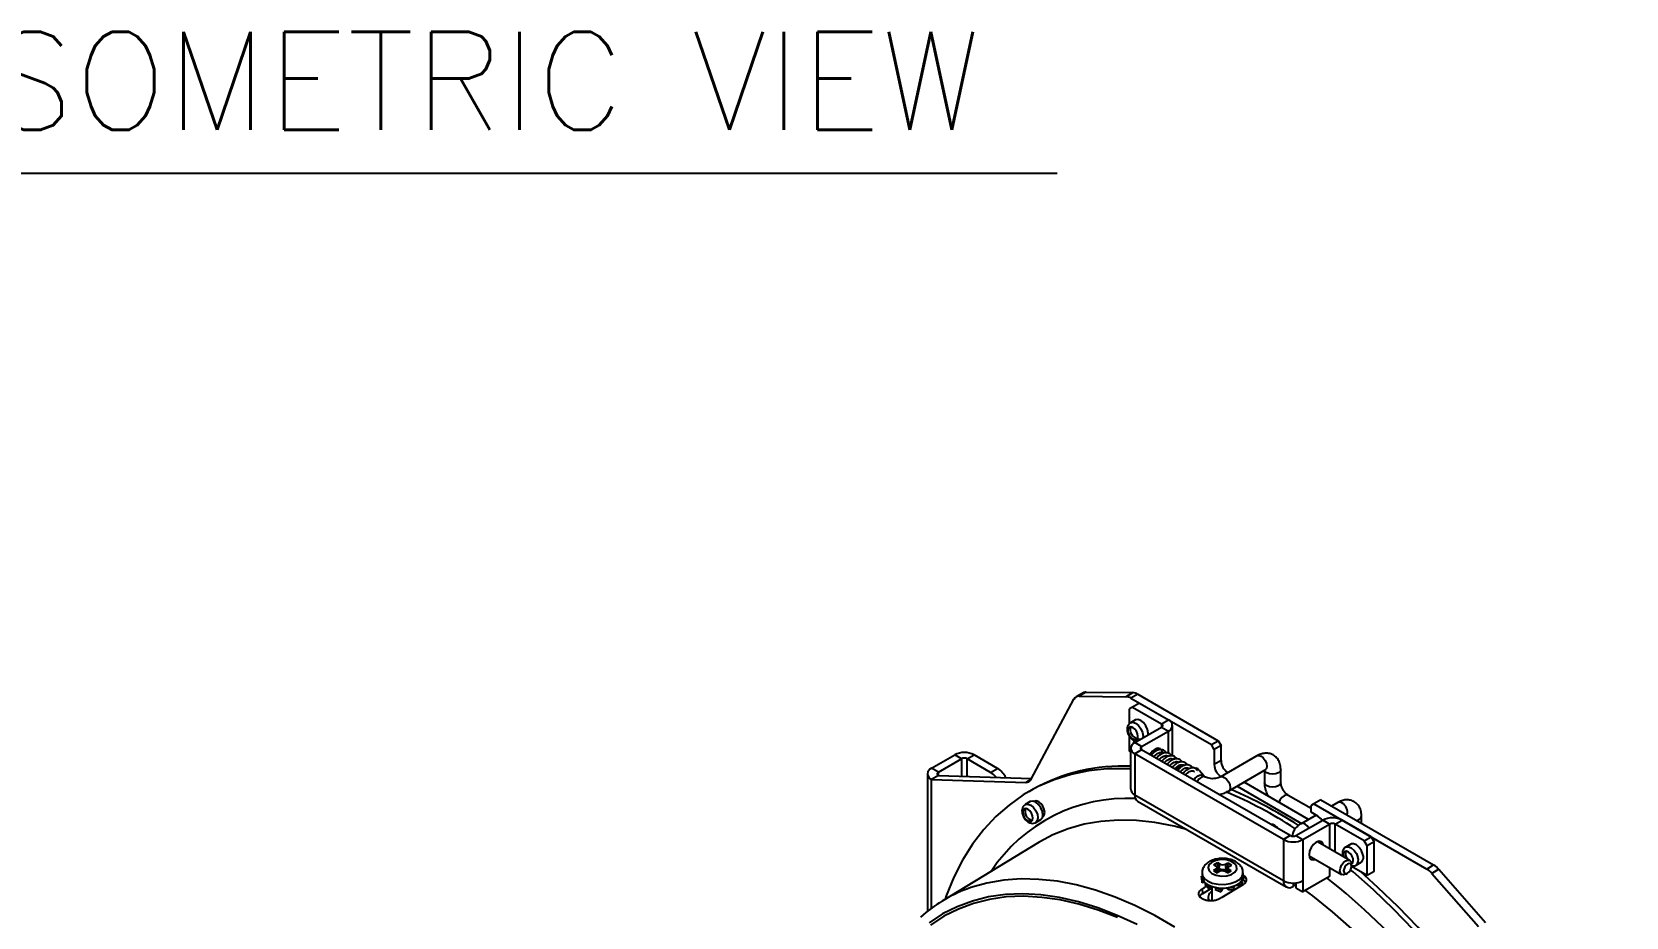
# Model space of a CAD drawing. Extents: x 7 to 113, y 1 to 87.
# Drawn here: x 19.98 to 32.19, y 16.7 to 23.47 of the extents above; entities that cross this region are included whole.
import ezdxf
from ezdxf.enums import TextEntityAlignment as Align

# ---------------------------------------------------------------- set-up
doc = ezdxf.new("R2010")
doc.units = 0
doc.header["$MEASUREMENT"] = 0
doc.layers.add('OBJECT', color=7, linetype='CONTINUOUS')
doc.styles.get("Standard").update_dxf_attribs({"font": 'SIMPLEX'})

msp = doc.modelspace()

# ---------------------------------------------------------------- linework, layer by layer
at = {"layer": 'OBJECT', "color": 1}
msp.add_line((16.728, 22.394), (27.832, 22.394), dxfattribs=at)
at = {"layer": 'OBJECT'}
for p, q in [((27.633, 17.754), (27.96, 18.366)), ((28.03, 18.415), (27.977, 18.384)), ((28.054, 18.421), (28.001, 18.39)), ((28.001, 18.39), (28.357, 18.386)), ((28.054, 18.421), (28.41, 18.417)), ((28.357, 18.386), (28.41, 18.417)), ((28.408, 18.307), (28.386, 18.294)), ((28.449, 18.405), (28.396, 18.374)), ((28.396, 18.374), (29.012, 18.019)), ((28.461, 18.337), (28.408, 18.307)), ((28.408, 18.307), (28.63, 18.178)), ((28.449, 18.405), (29.065, 18.049)), ((28.461, 18.337), (28.683, 18.209)), ((28.386, 18.182), (28.386, 18.294)), ((28.431, 18.209), (28.392, 18.186)), ((28.63, 18.178), (28.683, 18.209)), ((28.386, 17.968), (28.386, 18.081)), ((28.425, 18.035), (28.63, 18.154)), ((28.478, 18.004), (28.683, 18.123)), ((28.489, 18.085), (28.488, 18.071)), ((28.63, 18.178), (28.63, 18.154)), ((28.63, 18.154), (28.683, 18.123)), ((28.683, 17.953), (28.683, 18.123)), ((28.714, 17.933), (28.714, 18.166)), ((26.87, 17.839), (27.047, 17.941)), ((27.1, 17.91), (27.047, 17.941)), ((27.142, 17.91), (27.195, 17.941)), ((27.375, 17.837), (27.195, 17.941)), ((28.394, 17.963), (28.386, 17.968)), ((28.394, 17.992), (28.394, 17.678)), ((28.478, 18.004), (28.425, 18.035)), ((28.478, 17.98), (28.425, 17.949)), ((29.563, 17.292), (28.425, 17.949)), ((28.425, 17.949), (28.425, 17.635)), ((28.443, 18.052), (28.428, 18.044)), ((28.478, 17.98), (28.478, 18.004)), ((29.616, 17.323), (28.478, 17.98)), ((28.607, 17.978), (28.589, 17.989)), ((28.647, 17.955), (28.631, 17.964)), ((29.012, 18.019), (29.065, 18.049)), ((29.033, 17.982), (29.012, 18.019)), ((29.086, 18.013), (29.033, 17.982)), ((29.033, 17.982), (29.033, 17.866)), ((29.065, 18.049), (29.086, 18.013)), ((29.086, 17.897), (29.086, 18.013)), ((26.923, 17.808), (26.87, 17.839)), ((26.923, 17.808), (27.1, 17.91)), ((27.1, 17.91), (27.1, 17.778)), ((27.322, 17.806), (27.142, 17.91)), ((27.142, 17.777), (27.142, 17.91)), ((27.322, 17.806), (27.375, 17.837)), ((28.687, 17.932), (28.679, 17.937)), ((28.729, 17.908), (28.72, 17.913)), ((28.755, 17.822), (28.753, 17.821)), ((28.769, 17.885), (28.761, 17.889)), ((28.808, 17.862), (28.805, 17.864)), ((28.861, 17.848), (28.892, 17.839)), ((28.919, 17.824), (28.955, 17.782)), ((29.086, 17.897), (29.033, 17.866)), ((29.361, 17.933), (29.08, 17.771)), ((29.142, 17.663), (29.423, 17.825)), ((29.418, 17.822), (29.418, 17.73)), ((29.543, 17.73), (29.543, 17.828)), ((26.839, 17.796), (26.839, 16.744)), ((26.923, 17.784), (26.87, 17.753)), ((26.87, 17.753), (27.591, 17.73)), ((26.87, 16.767), (26.87, 17.753)), ((26.923, 17.784), (26.923, 17.808)), ((26.923, 17.784), (27.636, 17.761)), ((27.591, 17.73), (27.633, 17.754)), ((28.965, 17.771), (28.942, 17.784)), ((28.955, 17.782), (28.951, 17.78)), ((28.955, 17.777), (28.955, 17.782)), ((29.209, 17.701), (29.702, 17.416)), ((29.755, 17.447), (29.262, 17.732)), ((27.626, 17.583), (27.587, 17.561)), ((27.648, 17.679), (27.614, 17.659)), ((27.67, 17.588), (27.66, 17.583)), ((28.425, 17.635), (29.563, 16.978)), ((28.425, 17.635), (28.425, 17.635)), ((28.447, 17.587), (29.585, 16.93)), ((29.776, 17.53), (29.6, 17.631)), ((29.85, 17.596), (29.797, 17.566)), ((29.85, 17.596), (30.713, 17.098)), ((29.979, 17.576), (29.932, 17.549)), ((27.723, 17.474), (27.732, 17.48)), ((29.813, 17.48), (29.698, 17.414)), ((29.797, 17.566), (29.776, 17.554)), ((29.776, 17.501), (29.776, 17.554)), ((29.827, 17.472), (29.776, 17.501)), ((29.797, 17.566), (30.66, 17.067)), ((30.161, 17.417), (30.161, 17.471)), ((27.667, 17.422), (27.706, 17.445)), ((29.481, 17.401), (29.482, 17.408)), ((29.659, 17.323), (29.864, 17.441)), ((29.712, 17.292), (29.917, 17.411)), ((29.917, 17.411), (29.864, 17.441)), ((29.917, 17.411), (29.917, 17.222)), ((29.96, 17.411), (30.013, 17.441)), ((30.182, 17.282), (29.96, 17.411)), ((29.96, 17.197), (29.96, 17.411)), ((30.236, 17.313), (30.013, 17.441)), ((27.694, 17.272), (26.952, 16.822)), ((27.698, 17.274), (27.694, 17.272)), ((29.616, 17.323), (29.563, 17.292)), ((29.563, 17.292), (29.563, 16.978)), ((29.659, 17.323), (29.712, 17.292)), ((29.712, 17.292), (29.712, 16.978)), ((30.072, 17.133), (29.823, 17.276)), ((30.079, 17.257), (30.04, 17.235)), ((30.182, 17.282), (30.236, 17.313)), ((30.204, 17.245), (30.182, 17.282)), ((30.257, 17.276), (30.204, 17.245)), ((30.204, 17.017), (30.204, 17.245)), ((30.236, 17.313), (30.257, 17.276)), ((30.257, 17.047), (30.257, 17.276)), ((29.031, 17.1), (29.06, 17.116)), ((29.031, 17.1), (29.048, 17.089)), ((29.06, 17.116), (29.077, 17.105)), ((29.06, 17.077), (29.06, 17.116)), ((29.072, 17.07), (29.077, 17.105)), ((29.12, 17.104), (29.138, 17.114)), ((29.125, 17.069), (29.12, 17.104)), ((29.138, 17.114), (29.165, 17.097)), ((29.138, 17.076), (29.138, 17.114)), ((29.147, 17.087), (29.165, 17.097)), ((29.76, 17.168), (30.009, 17.024)), ((30.084, 17.088), (30.084, 17.104)), ((30.204, 17.017), (30.084, 17.086)), ((30.12, 17.096), (30.159, 17.119)), ((30.66, 17.067), (30.713, 17.098)), ((28.936, 17.012), (28.935, 17.002)), ((28.935, 17.002), (28.941, 16.962)), ((28.942, 16.972), (28.936, 17.012)), ((28.936, 17.012), (28.941, 17.012)), ((28.941, 17.039), (28.941, 17.011)), ((28.941, 16.962), (28.942, 16.972)), ((28.963, 16.964), (28.941, 16.962)), ((28.942, 16.972), (28.954, 16.974)), ((29.047, 17.065), (29.029, 17.055)), ((29.029, 17.055), (29.056, 17.038)), ((29.05, 17.042), (29.047, 17.065)), ((29.063, 17.047), (29.056, 17.08)), ((29.074, 17.048), (29.056, 17.038)), ((29.057, 17.076), (29.06, 17.077)), ((29.06, 17.077), (29.072, 17.07)), ((29.063, 17.048), (29.064, 17.046)), ((29.134, 17.037), (29.117, 17.047)), ((29.126, 17.044), (29.12, 17.041)), ((29.125, 17.069), (29.138, 17.076)), ((29.13, 17.045), (29.131, 17.045)), ((29.138, 17.077), (29.131, 17.045)), ((29.134, 17.037), (29.163, 17.052)), ((29.143, 17.041), (29.146, 17.063)), ((29.163, 17.052), (29.146, 17.063)), ((29.25, 16.967), (29.227, 16.955)), ((29.25, 16.967), (29.238, 16.972)), ((29.247, 16.952), (29.25, 16.967)), ((29.251, 16.993), (29.259, 16.995)), ((29.258, 17.01), (29.253, 17.009)), ((29.254, 17.011), (29.254, 17.039)), ((29.254, 17.022), (29.258, 17.01)), ((29.258, 17.01), (29.259, 16.995)), ((29.917, 17.011), (29.712, 16.892)), ((29.712, 16.978), (29.712, 16.892)), ((29.917, 17.077), (29.917, 17.011)), ((30.04, 17.027), (30.054, 17.036)), ((30.257, 17.047), (30.204, 17.017)), ((30.752, 17.065), (30.699, 17.034)), ((30.699, 17.034), (31.056, 16.626)), ((30.752, 17.065), (31.109, 16.657)), ((28.942, 16.916), (28.943, 16.877)), ((29.015, 16.92), (28.943, 16.877)), ((28.966, 16.957), (28.962, 16.947)), ((28.962, 16.947), (28.995, 16.914)), ((28.966, 16.957), (28.969, 16.959)), ((28.998, 16.924), (28.966, 16.957)), ((29.026, 16.93), (28.995, 16.914)), ((28.995, 16.914), (28.998, 16.924)), ((28.998, 16.924), (29.012, 16.935)), ((29.015, 16.924), (29.015, 16.823)), ((29.046, 16.922), (29.041, 16.911)), ((29.041, 16.911), (29.088, 16.893)), ((29.046, 16.927), (29.043, 16.915)), ((29.046, 16.922), (29.047, 16.925)), ((29.093, 16.904), (29.046, 16.922)), ((29.088, 16.893), (29.093, 16.904)), ((29.093, 16.904), (29.096, 16.92)), ((29.099, 16.92), (29.093, 16.905)), ((29.126, 16.922), (29.141, 16.909)), ((29.146, 16.922), (29.141, 16.909)), ((29.141, 16.909), (29.184, 16.908)), ((29.146, 16.922), (29.143, 16.924)), ((29.189, 16.921), (29.146, 16.922)), ((29.179, 16.901), (29.179, 16.908)), ((29.189, 16.921), (29.18, 16.934)), ((29.184, 16.908), (29.189, 16.921)), ((29.203, 16.944), (29.225, 16.941)), ((29.227, 16.955), (29.222, 16.957)), ((29.227, 16.955), (29.225, 16.941)), ((29.225, 16.941), (29.247, 16.952)), ((29.638, 16.96), (29.638, 16.935)), ((29.659, 16.947), (29.638, 16.935)), ((29.659, 16.961), (29.659, 16.923)), ((29.659, 16.923), (29.712, 16.892))]:
    msp.add_line(p, q, dxfattribs=at)
at = {"layer": 'OBJECT', "flags": 128}
for points in [[(28.392, 18.186), (28.41, 18.19), (28.432, 18.183), (28.453, 18.165), (28.472, 18.141), (28.484, 18.113), (28.489, 18.085)], [(28.527, 18.094), (28.528, 18.107), (28.523, 18.135), (28.511, 18.163), (28.492, 18.188), (28.471, 18.205), (28.449, 18.212), (28.431, 18.209)], [(28.373, 18.127), (28.376, 18.108), (28.384, 18.088), (28.397, 18.071), (28.412, 18.06), (28.427, 18.055), (28.439, 18.057), (28.448, 18.067), (28.45, 18.083), (28.447, 18.102), (28.439, 18.121), (28.426, 18.138), (28.411, 18.15), (28.396, 18.155), (28.384, 18.152), (28.375, 18.142), (28.373, 18.127)], [(28.407, 18.022), (28.417, 18.034), (28.428, 18.044)], [(28.443, 18.052), (28.426, 18.038), (28.421, 18.032)], [(28.464, 18.058), (28.459, 18.058), (28.443, 18.052)], [(28.635, 17.962), (28.632, 17.975), (28.62, 17.988), (28.602, 17.992), (28.581, 17.985), (28.56, 17.968), (28.542, 17.943), (28.542, 17.943)], [(28.394, 17.833), (28.356, 17.835), (28.211, 17.833), (28.072, 17.818), (27.938, 17.791), (27.809, 17.751), (27.687, 17.698), (27.571, 17.634), (27.463, 17.557), (27.362, 17.468), (27.269, 17.369), (27.184, 17.258), (27.108, 17.136), (27.041, 17.004), (26.983, 16.863), (26.973, 16.835)], [(28.745, 17.826), (28.746, 17.827), (28.755, 17.84), (28.765, 17.851), (28.777, 17.859), (28.788, 17.864), (28.798, 17.865), (28.807, 17.862), (28.808, 17.862)], [(29.361, 17.933), (29.375, 17.936), (29.392, 17.93)], [(29.392, 17.93), (29.409, 17.917), (29.423, 17.897), (29.433, 17.875), (29.436, 17.854), (29.433, 17.836), (29.423, 17.825), (29.423, 17.825)], [(29.543, 17.828), (29.538, 17.814), (29.524, 17.803), (29.504, 17.795), (29.48, 17.792), (29.456, 17.795), (29.436, 17.803), (29.423, 17.814), (29.419, 17.823)], [(28.88, 17.748), (28.88, 17.749), (28.889, 17.762), (28.9, 17.773), (28.911, 17.781), (28.922, 17.786), (28.933, 17.787), (28.942, 17.785), (28.942, 17.784)], [(28.965, 17.771), (28.951, 17.774), (28.934, 17.768)], [(29.08, 17.772), (29.094, 17.774), (29.111, 17.768)], [(29.111, 17.768), (29.128, 17.754), (29.142, 17.735), (29.152, 17.713), (29.155, 17.692), (29.152, 17.674), (29.142, 17.663), (29.142, 17.663)], [(29.543, 17.73), (29.538, 17.717), (29.524, 17.705), (29.504, 17.697), (29.48, 17.694), (29.456, 17.697), (29.436, 17.705), (29.423, 17.717), (29.418, 17.73)], [(27.705, 17.444), (27.718, 17.458), (27.723, 17.48), (27.719, 17.507), (27.707, 17.536), (27.689, 17.561), (27.667, 17.579), (27.646, 17.587), (27.627, 17.584), (27.626, 17.583)], [(27.737, 17.5), (27.733, 17.523), (27.723, 17.547), (27.708, 17.567), (27.69, 17.582), (27.672, 17.588), (27.656, 17.585), (27.655, 17.584)], [(29.6, 17.631), (29.586, 17.634), (29.569, 17.628), (29.552, 17.615), (29.537, 17.595), (29.529, 17.577)], [(30.011, 17.573), (29.994, 17.579), (29.979, 17.576)], [(27.58, 17.527), (27.571, 17.518), (27.568, 17.503), (27.57, 17.484), (27.578, 17.465), (27.591, 17.447), (27.606, 17.435), (27.621, 17.43), (27.633, 17.432), (27.642, 17.441), (27.645, 17.456), (27.643, 17.475), (27.635, 17.494), (27.622, 17.512), (27.607, 17.524), (27.592, 17.53), (27.58, 17.527)], [(27.587, 17.561), (27.588, 17.561), (27.607, 17.564), (27.629, 17.556), (27.65, 17.538), (27.668, 17.513), (27.68, 17.485), (27.684, 17.458), (27.679, 17.435), (27.667, 17.422), (27.667, 17.422)], [(27.722, 17.469), (27.723, 17.47), (27.733, 17.482), (27.737, 17.5)], [(29.861, 17.439), (29.848, 17.455), (29.827, 17.472)], [(30.124, 17.438), (30.143, 17.446), (30.157, 17.457), (30.161, 17.471), (30.161, 17.471)], [(28.822, 17.37), (28.726, 17.395), (28.58, 17.424), (28.438, 17.439), (28.3, 17.442), (28.166, 17.432), (28.038, 17.41), (27.915, 17.375), (27.798, 17.328), (27.698, 17.274)], [(29.73, 17.411), (29.713, 17.417), (29.698, 17.414), (29.698, 17.414)], [(29.759, 17.381), (29.746, 17.397), (29.73, 17.411)], [(29.869, 17.249), (29.866, 17.262), (29.854, 17.276), (29.836, 17.28), (29.815, 17.272), (29.794, 17.255), (29.776, 17.231), (29.764, 17.204), (29.76, 17.177)], [(30.04, 17.235), (30.042, 17.236), (30.061, 17.238), (30.083, 17.229), (30.105, 17.21), (30.122, 17.185), (30.133, 17.156)], [(30.172, 17.179), (30.161, 17.207), (30.143, 17.233), (30.122, 17.252), (30.1, 17.261), (30.081, 17.259), (30.079, 17.257)], [(29.016, 17.033), (29.049, 17.019), (29.088, 17.013), (29.129, 17.015), (29.165, 17.026), (29.192, 17.043), (29.206, 17.065), (29.205, 17.089), (29.19, 17.11), (29.162, 17.128), (29.126, 17.138), (29.085, 17.14), (29.046, 17.133), (29.014, 17.118), (28.993, 17.098), (28.987, 17.075), (28.995, 17.052), (29.016, 17.033)], [(29.048, 17.089), (29.052, 17.087), (29.054, 17.084), (29.056, 17.08), (29.056, 17.077), (29.056, 17.074), (29.054, 17.07), (29.051, 17.067), (29.047, 17.065)], [(29.147, 17.087), (29.143, 17.085), (29.14, 17.082), (29.138, 17.079), (29.138, 17.075), (29.138, 17.072), (29.14, 17.069), (29.142, 17.066), (29.146, 17.063)], [(29.76, 17.177), (29.764, 17.155), (29.776, 17.141), (29.794, 17.138), (29.807, 17.141)], [(30.04, 17.027), (30.04, 17.027), (30.023, 17.022), (30.009, 17.024), (29.999, 17.035), (29.996, 17.053), (29.999, 17.074), (30.009, 17.096), (30.023, 17.116), (30.04, 17.129), (30.04, 17.129)], [(30.084, 17.105), (30.085, 17.105), (30.094, 17.114), (30.098, 17.129), (30.096, 17.147), (30.088, 17.167), (30.076, 17.184), (30.061, 17.197), (30.046, 17.203), (30.033, 17.202), (30.024, 17.193), (30.02, 17.179), (30.022, 17.161)], [(30.054, 17.105), (30.043, 17.096), (30.033, 17.083), (30.027, 17.068), (30.024, 17.053), (30.027, 17.041), (30.033, 17.033), (30.043, 17.032), (30.054, 17.036), (30.066, 17.045), (30.076, 17.058), (30.082, 17.073), (30.084, 17.088), (30.082, 17.1), (30.076, 17.107), (30.066, 17.109), (30.054, 17.105)], [(30.04, 17.129), (30.057, 17.135), (30.072, 17.133), (30.081, 17.122), (30.084, 17.104)], [(30.083, 17.116), (30.089, 17.114), (30.094, 17.113)], [(28.732, 16.622), (28.579, 16.71), (28.427, 16.787), (28.276, 16.852), (28.126, 16.904), (27.978, 16.945), (27.833, 16.973), (27.692, 16.988), (27.555, 16.991), (27.422, 16.982), (27.294, 16.959), (27.171, 16.925), (27.14, 16.913)], [(28.983, 16.977), (29.019, 16.96), (29.063, 16.95), (29.109, 16.948), (29.155, 16.955), (29.195, 16.968), (29.227, 16.988), (29.247, 17.012), (29.254, 17.038)], [(28.983, 16.949), (29.019, 16.932), (29.063, 16.923), (29.109, 16.921), (29.155, 16.927), (29.195, 16.94), (29.227, 16.96), (29.247, 16.985), (29.254, 17.011)], [(29.063, 17.047), (29.063, 17.044), (29.063, 17.042)], [(32.152, 12.868), (32.147, 13.058), (32.133, 13.253), (32.108, 13.452), (32.074, 13.655), (32.03, 13.861), (31.976, 14.069), (31.914, 14.277), (31.842, 14.487), (31.762, 14.696), (31.673, 14.904), (31.576, 15.11), (31.471, 15.313), (31.359, 15.513), (31.24, 15.709), (31.115, 15.9), (30.983, 16.086), (30.846, 16.265), (30.704, 16.437), (30.558, 16.602), (30.407, 16.759), (30.253, 16.907), (30.097, 17.045), (30.077, 17.061)], [(32.186, 12.888), (32.181, 13.078), (32.167, 13.273), (32.142, 13.472), (32.108, 13.675), (32.064, 13.881), (32.01, 14.088), (31.948, 14.297), (31.876, 14.506), (31.796, 14.715), (31.707, 14.923), (31.61, 15.129), (31.505, 15.333), (31.393, 15.533), (31.274, 15.729), (31.149, 15.92), (31.017, 16.106), (30.88, 16.285), (30.738, 16.457), (30.592, 16.622), (30.441, 16.778), (30.287, 16.926), (30.152, 17.047)], [(28.443, 16.642), (28.292, 16.712), (28.142, 16.77), (27.994, 16.815), (27.849, 16.848), (27.707, 16.869), (27.569, 16.876), (27.435, 16.871), (27.307, 16.853), (27.183, 16.822), (27.066, 16.778), (26.955, 16.723), (26.852, 16.655)], [(28.294, 16.695), (28.145, 16.752), (27.998, 16.798), (27.854, 16.83), (27.713, 16.85), (27.575, 16.858), (27.442, 16.853), (27.314, 16.835), (27.192, 16.804), (27.075, 16.761), (26.965, 16.705), (26.862, 16.638)], [(28.942, 16.916), (28.959, 16.926), (28.974, 16.935)], [(29.252, 16.945), (29.092, 16.849), (29.075, 16.839)], [(31.8, 12.971), (31.795, 13.151), (31.78, 13.336), (31.756, 13.525), (31.722, 13.717), (31.678, 13.912), (31.625, 14.109), (31.563, 14.307), (31.492, 14.505), (31.413, 14.703), (31.325, 14.899), (31.229, 15.092), (31.126, 15.283), (31.016, 15.47), (30.899, 15.652), (30.776, 15.829), (30.647, 16), (30.514, 16.164), (30.376, 16.321), (30.233, 16.469), (30.088, 16.609), (29.939, 16.74), (29.789, 16.861), (29.732, 16.903)]]:
    msp.add_lwpolyline(points, dxfattribs=at)
at = {"layer": 'OBJECT'}
for centre, radius, start, end in [((27.999, 18.346), 0.0443, 88.2641, 153.3198), ((28.052, 18.375), 0.0456, 88.5527, 119.3886), ((28.354, 18.305), 0.0811, 58.2676, 87.3929), ((28.407, 18.336), 0.0811, 58.2676, 87.3929), ((28.667, 18.166), 0.0458, 290.784, 69.2168), ((28.46, 18.133), 0.0693, 161.1568, 258.8378), ((28.626, 18.166), 0.0131, 290.7849, 69.2171), ((27.121, 17.798), 0.161, 62.61, 117.3899), ((28.441, 17.992), 0.0458, 110.784, 249.2168), ((28.483, 17.992), 0.0131, 110.7849, 249.2171), ((26.886, 17.796), 0.0458, 110.7834, 249.216), ((27.121, 17.87), 0.0461, 62.6096, 117.3897), ((27.275, 17.68), 0.186, 27.9674, 57.6104), ((28.325, 16.473), 1.382, 87.1104, 119.3084), ((28.879, 17.785), 0.0559, 44.1561, 75.8493), ((29.154, 17.872), 0.121, 182.775, 234.3598), ((29.207, 17.903), 0.121, 182.775, 234.3598), ((26.927, 17.796), 0.0131, 110.7817, 249.2163), ((27.238, 17.667), 0.163, 39.0248, 58.8166), ((27.593, 17.774), 0.0445, 266.7481, 333.2624), ((28.985, 17.689), 0.0943, 122.6046, 150.6924), ((28.363, 16.367), 1.241, 86.8674, 146.7031), ((28.447, 17.683), 0.0528, 185.6939, 245.626), ((28.477, 17.63), 0.0523, 174.0201, 234.6677), ((27.845, 14.612), 3.303, 56.853, 67.2325), ((27.88, 14.634), 3.3, 57.0419, 67.1369), ((29.967, 17.498), 0.0869, 347.9242, 59.7612), ((27.655, 17.507), 0.0693, 161.1547, 258.8399), ((29.939, 17.298), 0.161, 62.6096, 117.3901), ((29.468, 17.349), 0.0601, 28.8918, 91.1136), ((29.939, 17.37), 0.0461, 62.6096, 117.3898), ((29.638, 17.435), 0.161, 242.6096, 297.3902), ((29.638, 17.364), 0.0461, 242.6095, 297.3899), ((29.099, 17.146), 0.0461, 241.5161, 296.3349), ((30.1, 17.183), 0.0624, 160.0872, 217.7659), ((30.086, 17.135), 0.0517, 311.052, 23.8837), ((30.125, 17.158), 0.0516, 310.8379, 23.9164), ((30.633, 16.963), 0.157, 40.4554, 59.1088), ((29.015, 17.044), 0.0746, 185.0618, 244.5766), ((29.015, 17.016), 0.0743, 184.1404, 244.6627), ((29.099, 17.12), 0.0569, 241.515, 296.335), ((29.095, 17.007), 0.0461, 61.5137, 116.3359), ((29.143, 17.042), 0.0127, 167.8308, 198.5046), ((29.638, 17.121), 0.161, 242.6096, 297.3902), ((29.609, 16.97), 0.0459, 170.7858, 309.2027), ((26.58, 12.798), 5.352, 30.1427, 51.7097), ((30.58, 16.932), 0.157, 40.4554, 59.1088), ((27.538, 15.855), 1.131, 110.5965, 131.6862), ((29.033, 16.851), 0.0455, 113.9694, 218.3489)]:
    msp.add_arc(centre, radius, start, end, dxfattribs=at)
for points, knots in [([(28.393, 18.185), (28.39, 18.184), (28.382, 18.18), (28.373, 18.167), (28.367, 18.147), (28.367, 18.124), (28.375, 18.097), (28.392, 18.07), (28.41, 18.052), (28.424, 18.048), (28.428, 18.046)], [0, 0, 0, 0, 0.051198, 0.16692, 0.283281, 0.419345, 0.579309, 0.744949, 0.914881, 1, 1, 1, 1]), ([(28.664, 17.958), (28.663, 17.96), (28.66, 17.966), (28.651, 17.973), (28.637, 17.98), (28.619, 17.982), (28.599, 17.977), (28.577, 17.964), (28.56, 17.949), (28.553, 17.939), (28.552, 17.937)], [0, 0, 0, 0, 0.058521, 0.164401, 0.273902, 0.441401, 0.577274, 0.762055, 0.955825, 1, 1, 1, 1]), ([(28.571, 17.926), (28.574, 17.93), (28.582, 17.939), (28.597, 17.951), (28.614, 17.959), (28.627, 17.96), (28.633, 17.957), (28.636, 17.956)], [0, 0, 0, 0, 0.1405232, 0.3821799, 0.6017854, 0.8237831, 1, 1, 1, 1]), ([(28.705, 17.934), (28.705, 17.934), (28.702, 17.942), (28.691, 17.951), (28.676, 17.957), (28.662, 17.958), (28.645, 17.955), (28.625, 17.946), (28.605, 17.931), (28.596, 17.918), (28.593, 17.914)], [0, 0, 0, 0, 0.017154, 0.200536, 0.311516, 0.407729, 0.546497, 0.697288, 0.893511, 1, 1, 1, 1]), ([(29.543, 17.828), (29.542, 17.837), (29.541, 17.858), (29.532, 17.89), (29.513, 17.92), (29.485, 17.943), (29.451, 17.954), (29.415, 17.954), (29.385, 17.946), (29.367, 17.937), (29.361, 17.933)], [0, 0, 0, 0, 0.0958233, 0.2399263, 0.3746849, 0.5062268, 0.6446239, 0.7773768, 0.9136375, 1, 1, 1, 1]), ([(28.611, 17.903), (28.617, 17.909), (28.627, 17.921), (28.646, 17.933), (28.662, 17.936), (28.671, 17.936), (28.674, 17.934), (28.674, 17.934)], [0, 0, 0, 0, 0.256327, 0.52431, 0.769171, 0.972621, 1, 1, 1, 1]), ([(28.746, 17.91), (28.743, 17.915), (28.737, 17.924), (28.724, 17.931), (28.708, 17.935), (28.69, 17.933), (28.669, 17.925), (28.65, 17.91), (28.635, 17.896), (28.63, 17.888), (28.63, 17.888)], [0, 0, 0, 0, 0.137763, 0.239131, 0.350312, 0.518813, 0.647537, 0.814084, 0.996088, 1, 1, 1, 1]), ([(28.652, 17.879), (28.653, 17.881), (28.659, 17.89), (28.673, 17.901), (28.691, 17.911), (28.705, 17.913), (28.711, 17.911), (28.714, 17.91)], [0, 0, 0, 0, 0.075513, 0.339421, 0.60557, 0.823741, 1, 1, 1, 1]), ([(28.786, 17.887), (28.784, 17.89), (28.778, 17.9), (28.763, 17.909), (28.742, 17.912), (28.72, 17.907), (28.699, 17.894), (28.682, 17.88), (28.675, 17.87), (28.674, 17.867)], [0, 0, 0, 0, 0.093665, 0.254253, 0.435104, 0.595378, 0.758267, 0.943089, 1, 1, 1, 1]), ([(28.693, 17.856), (28.695, 17.86), (28.703, 17.87), (28.719, 17.881), (28.735, 17.888), (28.749, 17.89), (28.755, 17.887), (28.759, 17.885)], [0, 0, 0, 0, 0.13329, 0.380596, 0.600678, 0.768384, 1, 1, 1, 1]), ([(28.826, 17.864), (28.826, 17.865), (28.823, 17.872), (28.811, 17.882), (28.792, 17.889), (28.771, 17.887), (28.748, 17.877), (28.728, 17.862), (28.718, 17.849), (28.714, 17.844)], [0, 0, 0, 0, 0.020804, 0.188493, 0.345814, 0.511218, 0.689856, 0.876772, 1, 1, 1, 1]), ([(28.733, 17.833), (28.737, 17.838), (28.747, 17.85), (28.764, 17.861), (28.78, 17.866), (28.793, 17.866), (28.799, 17.862), (28.803, 17.859)], [0, 0, 0, 0, 0.1931158, 0.4146845, 0.5805791, 0.7580333, 1, 1, 1, 1]), ([(28.865, 17.841), (28.863, 17.845), (28.858, 17.855), (28.842, 17.863), (28.821, 17.865), (28.799, 17.86), (28.776, 17.845), (28.759, 17.83), (28.754, 17.821), (28.754, 17.821)], [0, 0, 0, 0, 0.105003, 0.281057, 0.417515, 0.593618, 0.799074, 0.993568, 1, 1, 1, 1]), ([(28.773, 17.81), (28.774, 17.811), (28.779, 17.819), (28.793, 17.83), (28.809, 17.839), (28.824, 17.843), (28.835, 17.842), (28.84, 17.837), (28.842, 17.836)], [0, 0, 0, 0, 0.039753, 0.274086, 0.470143, 0.627332, 0.861268, 1, 1, 1, 1]), ([(28.905, 17.82), (28.905, 17.821), (28.902, 17.826), (28.895, 17.832), (28.882, 17.84), (28.865, 17.842), (28.844, 17.838), (28.822, 17.826), (28.803, 17.809), (28.794, 17.797), (28.792, 17.793)], [0, 0, 0, 0, 0.018506, 0.128763, 0.230782, 0.383987, 0.527559, 0.716349, 0.906462, 1, 1, 1, 1]), ([(28.815, 17.788), (28.817, 17.79), (28.823, 17.799), (28.837, 17.809), (28.853, 17.818), (28.868, 17.82), (28.877, 17.818), (28.881, 17.814), (28.882, 17.813)], [0, 0, 0, 0, 0.08745, 0.311444, 0.494834, 0.682529, 0.915002, 1, 1, 1, 1]), ([(29.423, 17.825), (29.425, 17.826), (29.43, 17.829), (29.431, 17.829), (29.432, 17.829)], [0, 0, 0, 0, 0.421065, 1, 1, 1, 1]), ([(29.08, 17.771), (29.077, 17.77), (29.07, 17.766), (29.054, 17.761), (29.031, 17.758), (29.006, 17.759), (28.983, 17.763), (28.971, 17.768), (28.966, 17.771), (28.965, 17.771)], [0, 0, 0, 0, 0.1031224, 0.260952, 0.4346318, 0.620143, 0.807627, 0.9640253, 1, 1, 1, 1]), ([(29.418, 17.73), (29.418, 17.722), (29.419, 17.699), (29.427, 17.663), (29.44, 17.637), (29.445, 17.626)], [0, 0, 0, 0, 0.244936, 0.670222, 1, 1, 1, 1]), ([(29.6, 17.631), (29.597, 17.633), (29.591, 17.637), (29.579, 17.648), (29.564, 17.667), (29.552, 17.689), (29.545, 17.711), (29.543, 17.724), (29.543, 17.729), (29.543, 17.73)], [0, 0, 0, 0, 0.103119, 0.260954, 0.434627, 0.620134, 0.807616, 0.964024, 1, 1, 1, 1]), ([(29.07, 17.638), (29.084, 17.641), (29.11, 17.646), (29.132, 17.658), (29.142, 17.663)], [0, 0, 0, 0, 0.55076, 1, 1, 1, 1]), ([(30.161, 17.471), (30.161, 17.48), (30.16, 17.501), (30.151, 17.533), (30.131, 17.563), (30.103, 17.585), (30.07, 17.597), (30.034, 17.597), (30.004, 17.589), (29.986, 17.58), (29.979, 17.576)], [0, 0, 0, 0, 0.0958233, 0.2399263, 0.3746849, 0.5062268, 0.6446239, 0.7773768, 0.9136375, 1, 1, 1, 1]), ([(27.588, 17.56), (27.583, 17.557), (27.573, 17.55), (27.564, 17.533), (27.561, 17.512), (27.565, 17.486), (27.577, 17.459), (27.597, 17.434), (27.62, 17.419), (27.643, 17.415), (27.658, 17.418), (27.665, 17.421), (27.666, 17.422)], [0, 0, 0, 0, 0.082407, 0.172155, 0.269522, 0.38662, 0.516479, 0.64766, 0.787206, 0.891988, 0.985013, 1, 1, 1, 1]), ([(29.698, 17.414), (29.691, 17.409), (29.673, 17.398), (29.65, 17.374), (29.635, 17.345), (29.633, 17.326), (29.632, 17.318)], [0, 0, 0, 0, 0.206889, 0.518015, 0.808956, 1, 1, 1, 1]), ([(30.041, 17.235), (30.04, 17.235), (30.033, 17.232), (30.023, 17.22), (30.015, 17.202), (30.013, 17.183), (30.017, 17.169), (30.019, 17.163)], [0, 0, 0, 0, 0.040883, 0.287049, 0.521933, 0.787266, 1, 1, 1, 1]), ([(29.252, 17.038), (29.253, 17.042), (29.254, 17.057), (29.244, 17.081), (29.224, 17.106), (29.196, 17.126), (29.16, 17.141), (29.117, 17.149), (29.072, 17.148), (29.029, 17.14), (28.992, 17.123), (28.963, 17.1), (28.946, 17.073), (28.939, 17.05), (28.941, 17.039), (28.941, 17.037)], [0, 0, 0, 0, 0.031016, 0.110556, 0.188675, 0.272026, 0.362723, 0.456612, 0.550654, 0.645796, 0.74347, 0.830812, 0.91112, 0.98829, 1, 1, 1, 1]), ([(30.083, 17.092), (30.088, 17.091), (30.1, 17.089), (30.114, 17.092), (30.12, 17.096), (30.12, 17.097)], [0, 0, 0, 0, 0.456664, 0.955729, 1, 1, 1, 1]), ([(29.06, 17.077), (29.06, 17.076), (29.06, 17.075), (29.062, 17.072), (29.065, 17.066), (29.07, 17.059), (29.075, 17.054), (29.077, 17.052)], [0, 0, 0, 0, 0.073825, 0.155618, 0.251562, 0.654768, 1, 1, 1, 1]), ([(29.067, 17.045), (29.067, 17.045), (29.066, 17.045), (29.065, 17.046), (29.065, 17.046), (29.064, 17.046), (29.064, 17.047), (29.064, 17.047), (29.064, 17.047), (29.064, 17.047)], [0, 0, 0, 0, 0.103746, 0.197087, 0.287122, 0.380603, 0.59727, 0.869749, 1, 1, 1, 1]), ([(29.081, 17.051), (29.081, 17.051), (29.079, 17.053), (29.076, 17.058), (29.074, 17.062), (29.073, 17.066), (29.072, 17.068), (29.072, 17.07)], [0, 0, 0, 0, 0.194217, 0.452775, 0.664258, 0.840189, 1, 1, 1, 1]), ([(29.125, 17.069), (29.124, 17.067), (29.124, 17.065), (29.122, 17.061), (29.12, 17.057), (29.117, 17.052), (29.115, 17.05), (29.113, 17.049)], [0, 0, 0, 0, 0.144583, 0.303731, 0.495069, 0.728998, 1, 1, 1, 1]), ([(29.138, 17.076), (29.138, 17.075), (29.137, 17.073), (29.136, 17.07), (29.133, 17.065), (29.126, 17.056), (29.119, 17.051), (29.115, 17.048)], [0, 0, 0, 0, 0.061791, 0.130266, 0.21057, 0.548053, 1, 1, 1, 1]), ([(29.131, 17.045), (29.131, 17.045), (29.129, 17.044), (29.126, 17.043), (29.124, 17.042)], [0, 0, 0, 0, 0.183678, 1, 1, 1, 1]), ([(29.131, 17.045), (29.131, 17.045), (29.131, 17.045), (29.13, 17.045), (29.13, 17.044), (29.129, 17.044), (29.128, 17.044), (29.128, 17.043), (29.128, 17.043)], [0, 0, 0, 0, 0.310185, 0.557902, 0.664705, 0.768278, 0.877254, 1, 1, 1, 1]), ([(29.272, 16.965), (29.27, 16.969), (29.265, 16.978), (29.253, 16.984), (29.246, 16.988)], [0, 0, 0, 0, 0.389084, 1, 1, 1, 1]), ([(29.252, 17.023), (29.253, 17.023), (29.261, 17.019), (29.272, 17.007), (29.281, 16.989), (29.278, 16.97), (29.267, 16.955), (29.256, 16.947), (29.252, 16.945)], [0, 0, 0, 0, 0.007771, 0.224223, 0.440682, 0.657215, 0.873771, 1, 1, 1, 1]), ([(29.075, 16.839), (29.067, 16.835), (29.051, 16.827), (29.02, 16.822), (28.988, 16.823), (28.958, 16.83), (28.934, 16.842), (28.918, 16.858), (28.913, 16.877), (28.918, 16.895), (28.93, 16.908), (28.939, 16.914), (28.942, 16.916)], [0, 0, 0, 0, 0.10456, 0.211899, 0.319264, 0.426647, 0.534002, 0.641327, 0.748668, 0.856043, 0.96342, 1, 1, 1, 1]), ([(28.943, 16.877), (28.936, 16.873), (28.927, 16.867), (28.923, 16.859), (28.922, 16.857)], [0, 0, 0, 0, 0.6655, 1, 1, 1, 1])]:
    msp.add_open_spline(points, degree=3, knots=knots, dxfattribs=at)

# ---------------------------------------------------------------- texts
at = {"layer": 'OBJECT', "color": 1}
msp.add_text('NW ISOMETRIC VIEW', height=0.75, dxfattribs=at).set_placement((22.333, 22.725), align=Align.CENTER)

doc.saveas('drawing.dxf')
